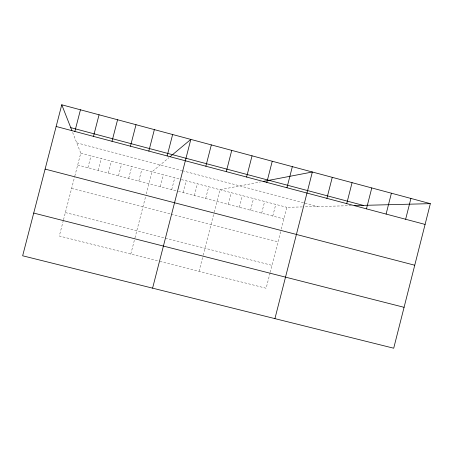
<?xml version="1.0" encoding="UTF-8"?>
<svg xmlns="http://www.w3.org/2000/svg" width="453" height="453" viewBox="0 0 453 453"><rect width="100%" height="100%" fill="white"/><g stroke="black" fill="none" stroke-linecap="round" stroke-linejoin="round"><path stroke-width="0.34" stroke-dasharray="2.27 1.7" d="M205.69 198.505L208.708 186.761M199.031 271.302L202.978 255.922M203.142 255.282L213.997 212.967M214.161 212.327L219.96 189.722L260.588 181.93M228.176 204.382L231.183 192.672M239.377 207.315L242.372 195.617M250.543 210.232L253.533 198.55M261.675 213.148L264.665 201.483M272.785 216.053L275.764 204.399M270.05 272.995L266.154 288.25L159.026 261.2M270.214 272.355L280.617 231.647M281.262 229.105L286.834 207.315L302.553 206.913M87.927 167.701L91.008 155.798M98.159 170.379L101.234 158.488M108.363 173.046L111.432 161.166M118.544 175.707L121.608 163.844M128.697 178.363L131.755 166.517M138.828 181.013L141.88 169.179M130.798 254.071L134.796 238.567M134.96 237.921L145.611 196.557M146.279 193.975L151.981 171.834L169.003 157.627M160.351 186.642L163.386 174.835M171.732 189.62L174.762 177.831M183.08 192.587L186.109 180.815M194.405 195.549L197.423 183.793M63.352 220.385L59.309 236.019L158.357 261.03M63.522 219.733L74.649 176.727M74.819 176.075L80.759 153.097L72.474 132.016M305.441 206.84L351.568 205.662M65.374 212.57L271.998 265.367M71.619 188.431L170.453 213.992M171.121 214.161L278.023 241.806M80.759 153.097L180.77 179.411M181.438 179.586L286.834 207.315M77.673 165.022L177.74 191.194M178.408 191.37L283.861 218.952M76.716 142.814L181.653 170.532M182.321 170.713L303.612 202.751M304.977 203.114L317.876 206.523"/><path stroke-width="0.68" d="M326.902 198.352L332.259 177.344M346.732 203.618L352.066 182.655M366.46 208.856L371.783 187.944M386.098 214.071L391.398 193.204M405.639 219.258L410.922 198.442M430.35 203.652L393.708 348.215L22.65 255.786L61.772 104.785L430.35 203.652L354.371 205.588M205.86 166.223L211.336 144.903M226.285 171.642L231.738 150.379M246.608 177.038L252.044 155.826M266.828 182.406L272.242 161.245M286.953 187.746L292.349 166.636M274.926 318.623L312.349 172.004L263.289 181.41M93.477 136.387L99.06 114.79M112.01 141.308L117.576 119.756M130.464 146.206L136.013 124.7M148.833 151.081L154.365 129.626M167.129 155.94L172.638 134.524M152.587 288.153L190.832 139.405L170.135 156.681M74.858 131.444L80.458 109.796M33.72 213.063L404.076 307.315M45.113 169.099L414.744 265.226M70.747 127.627L363.215 205.368M56.155 126.478L425.084 224.422M61.772 104.785L71.919 130.606"/></g></svg>
